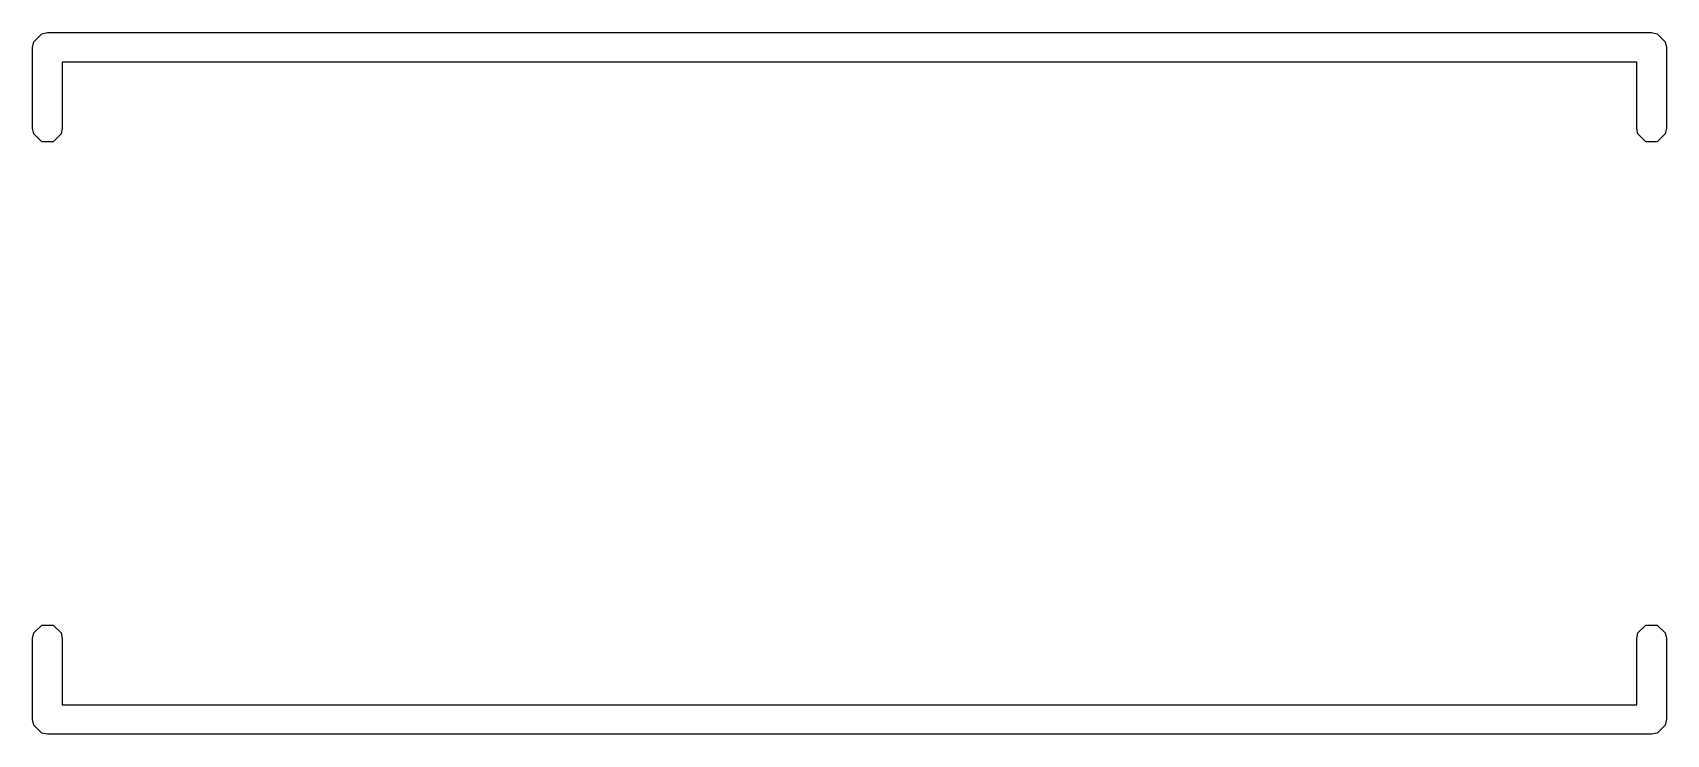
# Model space of a CAD drawing. Header units: inches. Extents: x 4.62 to 4.883, y -4.289 to -4.176.
import ezdxf

# ---------------------------------------------------------------- set-up
doc = ezdxf.new("R2010")
doc.units = ezdxf.units.IN
doc.header["$MEASUREMENT"] = 0
doc.layers.add('B.Silkscreen', color=31, linetype='CONTINUOUS', true_color=0xe8b2a7)

msp = doc.modelspace()

# ---------------------------------------------------------------- linework, layer by layer
at = {"layer": 'B.Silkscreen', "linetype": 'CONTINUOUS'}
for p, q in [((4.62065, -4.17744), (4.62193, -4.17616)), ((4.62193, -4.17616), (4.62283, -4.17598)), ((4.62283, -4.17598), (4.88031, -4.17598)), ((4.88031, -4.17598), (4.88122, -4.17616)), ((4.88122, -4.17616), (4.8825, -4.17744)), ((4.62047, -4.17835), (4.62065, -4.17744)), ((4.62047, -4.19134), (4.62047, -4.17835)), ((4.8825, -4.17744), (4.88268, -4.17835)), ((4.88268, -4.17835), (4.88268, -4.19134)), ((4.87795, -4.18071), (4.6252, -4.18071)), ((4.6252, -4.18071), (4.6252, -4.19134)), ((4.87795, -4.19134), (4.87795, -4.18071)), ((4.62065, -4.19224), (4.62047, -4.19134)), ((4.62193, -4.19352), (4.62065, -4.19224)), ((4.62502, -4.19224), (4.62374, -4.19352)), ((4.6252, -4.19134), (4.62502, -4.19224)), ((4.87813, -4.19224), (4.87795, -4.19134)), ((4.87941, -4.19352), (4.87813, -4.19224)), ((4.8825, -4.19224), (4.88122, -4.19352)), ((4.88268, -4.19134), (4.8825, -4.19224)), ((4.62374, -4.19352), (4.62193, -4.19352)), ((4.88122, -4.19352), (4.87941, -4.19352)), ((4.62065, -4.27232), (4.62193, -4.27105)), ((4.62193, -4.27105), (4.62374, -4.27105)), ((4.62374, -4.27105), (4.62502, -4.27232)), ((4.87813, -4.27232), (4.87941, -4.27105)), ((4.87941, -4.27105), (4.88122, -4.27105)), ((4.88122, -4.27105), (4.8825, -4.27232)), ((4.62047, -4.27323), (4.62065, -4.27232)), ((4.62047, -4.28622), (4.62047, -4.27323)), ((4.62502, -4.27232), (4.6252, -4.27323)), ((4.6252, -4.27323), (4.6252, -4.28386)), ((4.87795, -4.27323), (4.87813, -4.27232)), ((4.87795, -4.28386), (4.87795, -4.27323)), ((4.8825, -4.27232), (4.88268, -4.27323)), ((4.88268, -4.27323), (4.88268, -4.28622)), ((4.6252, -4.28386), (4.87795, -4.28386)), ((4.62065, -4.28712), (4.62047, -4.28622)), ((4.88268, -4.28622), (4.8825, -4.28712)), ((4.62193, -4.2884), (4.62065, -4.28712)), ((4.62283, -4.28858), (4.62193, -4.2884)), ((4.88031, -4.28858), (4.62283, -4.28858)), ((4.88122, -4.2884), (4.88031, -4.28858)), ((4.8825, -4.28712), (4.88122, -4.2884))]:
    msp.add_line(p, q, dxfattribs=at)

doc.saveas('drawing.dxf')
